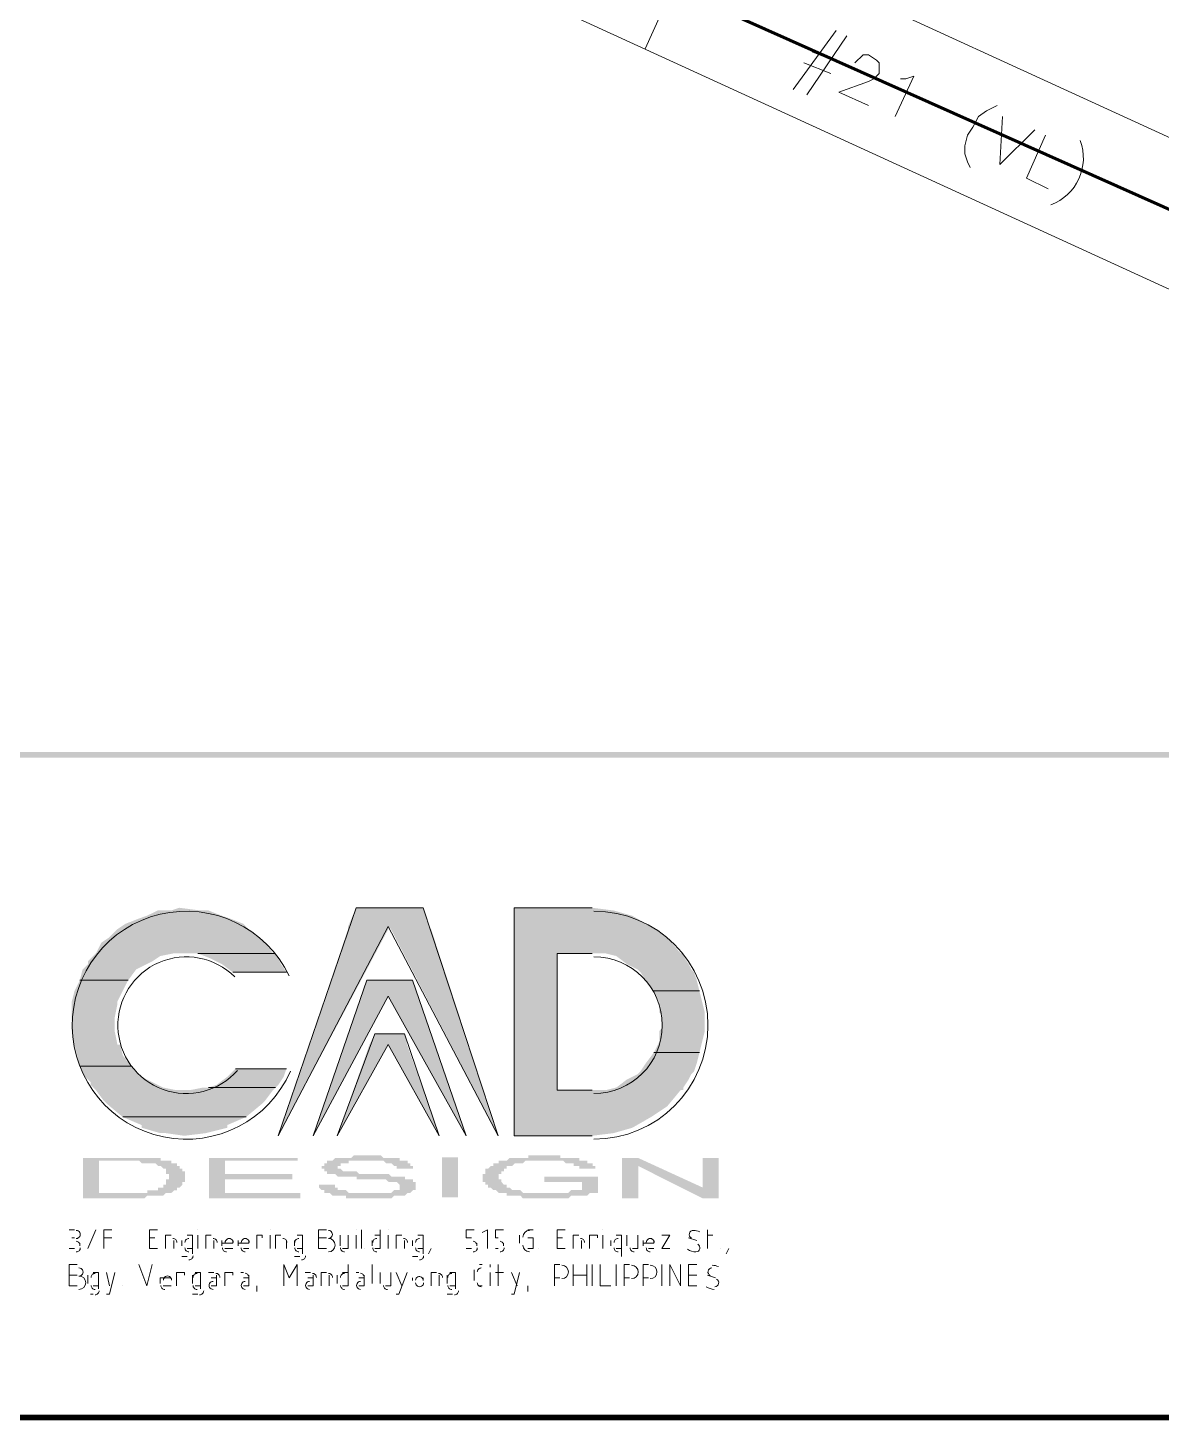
# Model space of a CAD drawing. Header units: millimetres. Extents: x 3.6 to 37.8, y 0.6 to 28.7.
# Drawn here: x 20.717 to 22.479, y 0.595 to 2.759 of the extents above; entities that cross this region are included whole.
import ezdxf

# ---------------------------------------------------------------- set-up
doc = ezdxf.new("R2010")
doc.units = ezdxf.units.MM
doc.layers.add('PDF_0', color=7, linetype='Continuous')
doc.layers.add('PDF_S45$BOUNDARY-NODE', color=3, linetype='Continuous')
doc.layers.add('PDF_S45$LOTS', color=254, linetype='Continuous', true_color=0xdcdcdc)
doc.layers.add('PDF_S45$SDU', color=157, linetype='Continuous', true_color=0x396472)

msp = doc.modelspace()

# ---------------------------------------------------------------- hatches: boundary and pattern name
at = {"layer": 'PDF_0', "true_color": 0x808080, "transparency": 33554559}
h = msp.add_hatch(color=8, dxfattribs=at)
h.paths.add_polyline_path([(20.8027, 0.9396), (20.8027, 1.0022), (20.8695, 1.0022), (20.8736, 1.0022), (20.8736, 1.0022), (20.8778, 1.0022), (20.882, 1.0022), (20.8861, 1.0022), (20.8861, 1.0022), (20.8903, 1.0022), (20.8903, 1.0022), (20.8945, 1.0022), (20.8986, 1.0022), (20.8986, 1.0022), (20.9028, 1.0022), (20.9028, 1.0022), (20.907, 1.0022), (20.907, 1.0022), (20.9112, 1.0022), (20.9112, 1.0022), (20.9153, 1.0022), (20.9195, 1.0022), (20.9195, 1.0022), (20.9237, 1.0022), (20.9237, 0.998), (20.9278, 0.998), (20.9278, 0.998), (20.932, 0.998), (20.932, 0.998), (20.9362, 0.998), (20.9362, 0.998), (20.9403, 0.998), (20.9403, 0.9938), (20.9403, 0.9938), (20.9445, 0.9938), (20.9445, 0.9938), (20.9445, 0.9938), (20.9487, 0.9938), (20.9487, 0.9897), (20.9487, 0.9897), (20.9529, 0.9897), (20.9529, 0.9897), (20.9529, 0.9897), (20.9529, 0.9897), (20.9529, 0.9855), (20.957, 0.9855), (20.957, 0.9855), (20.957, 0.9855), (20.957, 0.9855), (20.957, 0.9813), (20.957, 0.9813), (20.957, 0.9813), (20.9612, 0.9813), (20.9612, 0.9813), (20.9612, 0.9772), (20.9612, 0.9772), (20.9612, 0.9772), (20.9612, 0.9772), (20.9612, 0.973), (20.9612, 0.973), (20.9612, 0.973), (20.9612, 0.973), (20.9612, 0.973), (20.9612, 0.9688), (20.9612, 0.9688), (20.9612, 0.9688), (20.9612, 0.9688), (20.9612, 0.9688), (20.9612, 0.9647), (20.9612, 0.9647), (20.9612, 0.9647), (20.957, 0.9647), (20.957, 0.9647), (20.957, 0.9605), (20.957, 0.9605), (20.957, 0.9605), (20.957, 0.9605), (20.957, 0.9605), (20.9529, 0.9563), (20.9529, 0.9563), (20.9529, 0.9563), (20.9529, 0.9563), (20.9487, 0.9563), (20.9487, 0.9521), (20.9487, 0.9521), (20.9445, 0.9521), (20.9445, 0.9521), (20.9445, 0.9521), (20.9445, 0.9521), (20.9403, 0.948), (20.9403, 0.948), (20.9362, 0.948), (20.9362, 0.948), (20.932, 0.948), (20.932, 0.948), (20.932, 0.948), (20.9278, 0.9438), (20.9278, 0.9438), (20.9237, 0.9438), (20.9237, 0.9438), (20.9195, 0.9438), (20.9195, 0.9438), (20.9153, 0.9438), (20.9153, 0.9438), (20.9112, 0.9438), (20.907, 0.9438), (20.907, 0.9438), (20.9028, 0.9438), (20.9028, 0.9438), (20.8986, 0.9396), (20.8986, 0.9396), (20.8945, 0.9396), (20.8945, 0.9396), (20.8903, 0.9396), (20.8861, 0.9396), (20.8861, 0.9396), (20.882, 0.9396), (20.8778, 0.9396), (20.8778, 0.9396), (20.8736, 0.9396), (20.8695, 0.9396)], flags=0)
h.paths.add_polyline_path([(20.8278, 0.948), (20.8695, 0.948), (20.8736, 0.948), (20.8736, 0.948), (20.8778, 0.948), (20.882, 0.948), (20.882, 0.948), (20.8861, 0.948), (20.8903, 0.948), (20.8903, 0.948), (20.8945, 0.948), (20.8945, 0.948), (20.8986, 0.948), (20.8986, 0.948), (20.9028, 0.948), (20.9028, 0.9521), (20.907, 0.9521), (20.907, 0.9521), (20.9112, 0.9521), (20.9112, 0.9521), (20.9153, 0.9521), (20.9153, 0.9521), (20.9153, 0.9521), (20.9195, 0.9521), (20.9195, 0.9563), (20.9237, 0.9563), (20.9237, 0.9563), (20.9237, 0.9563), (20.9278, 0.9563), (20.9278, 0.9563), (20.9278, 0.9605), (20.9278, 0.9605), (20.932, 0.9605), (20.932, 0.9605), (20.932, 0.9605), (20.932, 0.9647), (20.932, 0.9647), (20.932, 0.9647), (20.932, 0.9647), (20.932, 0.9647), (20.932, 0.9688), (20.9362, 0.9688), (20.9362, 0.9688), (20.9362, 0.9688), (20.9362, 0.973), (20.9362, 0.973), (20.9362, 0.973), (20.9362, 0.973), (20.9362, 0.973), (20.9362, 0.9772), (20.9362, 0.9772), (20.9362, 0.9772), (20.932, 0.9772), (20.932, 0.9813), (20.932, 0.9813), (20.932, 0.9813), (20.932, 0.9813), (20.932, 0.9813), (20.932, 0.9855), (20.9278, 0.9855), (20.9278, 0.9855), (20.9278, 0.9855), (20.9278, 0.9855), (20.9278, 0.9855), (20.9237, 0.9897), (20.9237, 0.9897), (20.9237, 0.9897), (20.9195, 0.9897), (20.9195, 0.9897), (20.9153, 0.9938), (20.9153, 0.9938), (20.9112, 0.9938), (20.9112, 0.9938), (20.907, 0.9938), (20.907, 0.9938), (20.9028, 0.9938), (20.9028, 0.9938), (20.9028, 0.9938), (20.8986, 0.9938), (20.8986, 0.9938), (20.8945, 0.9938), (20.8945, 0.9938), (20.8903, 0.998), (20.8861, 0.998), (20.8861, 0.998), (20.882, 0.998), (20.8778, 0.998), (20.8778, 0.998), (20.8736, 0.998), (20.8695, 0.998), (20.8695, 0.998), (20.8278, 0.998)], flags=0)
for points in [[(20.9987, 0.9396), (20.9987, 1.0022), (21.1363, 1.0022), (21.1363, 0.998), (21.0237, 0.998), (21.0237, 0.9772), (21.128, 0.9772), (21.128, 0.9688), (21.0237, 0.9688), (21.0237, 0.948), (21.1405, 0.948), (21.1405, 0.9396)], [(21.1655, 0.9605), (21.1905, 0.9605), (21.1905, 0.9605), (21.1905, 0.9605), (21.1947, 0.9605), (21.1947, 0.9563), (21.1947, 0.9563), (21.1947, 0.9563), (21.1947, 0.9563), (21.1989, 0.9563), (21.1989, 0.9563), (21.1989, 0.9522), (21.2031, 0.9522), (21.2031, 0.9522), (21.2031, 0.9522), (21.2072, 0.9522), (21.2072, 0.9522), (21.2114, 0.9522), (21.2114, 0.9522), (21.2156, 0.948), (21.2197, 0.948), (21.2197, 0.948), (21.2197, 0.948), (21.2239, 0.948), (21.2281, 0.948), (21.2281, 0.948), (21.2322, 0.948), (21.2322, 0.948), (21.2364, 0.948), (21.2406, 0.948), (21.2406, 0.948), (21.2448, 0.948), (21.2489, 0.948), (21.2489, 0.948), (21.2531, 0.948), (21.2531, 0.948), (21.2573, 0.948), (21.2614, 0.948), (21.2614, 0.948), (21.2656, 0.948), (21.2698, 0.948), (21.2698, 0.948), (21.2739, 0.948), (21.2739, 0.948), (21.2781, 0.948), (21.2781, 0.948), (21.2823, 0.948), (21.2865, 0.9522), (21.2865, 0.9522), (21.2865, 0.9522), (21.2906, 0.9522), (21.2906, 0.9522), (21.2906, 0.9522), (21.2948, 0.9522), (21.2948, 0.9563), (21.2948, 0.9563), (21.2948, 0.9563), (21.2948, 0.9563), (21.2948, 0.9563), (21.2948, 0.9605), (21.2948, 0.9605), (21.2948, 0.9605), (21.2948, 0.9605), (21.2948, 0.9605), (21.2906, 0.9647), (21.2906, 0.9647), (21.2906, 0.9647), (21.2865, 0.9647), (21.2865, 0.9647), (21.2823, 0.9647), (21.2823, 0.9647), (21.2781, 0.9647), (21.2781, 0.9647), (21.2739, 0.9688), (21.2739, 0.9688), (21.2698, 0.9688), (21.2698, 0.9688), (21.2656, 0.9688), (21.2656, 0.9688), (21.2614, 0.9688), (21.2614, 0.9688), (21.2573, 0.9688), (21.2531, 0.9688), (21.2531, 0.9688), (21.2489, 0.9688), (21.2448, 0.9688), (21.2406, 0.9688), (21.2406, 0.9688), (21.2364, 0.9688), (21.2322, 0.9688), (21.2281, 0.9688), (21.2281, 0.973), (21.2239, 0.973), (21.2197, 0.973), (21.2156, 0.973), (21.2156, 0.973), (21.2114, 0.973), (21.2114, 0.973), (21.2072, 0.973), (21.2072, 0.973), (21.2031, 0.973), (21.2031, 0.973), (21.2031, 0.973), (21.1989, 0.973), (21.1989, 0.973), (21.1947, 0.9772), (21.1905, 0.9772), (21.1905, 0.9772), (21.1905, 0.9772), (21.1864, 0.9772), (21.1864, 0.9772), (21.1822, 0.9772), (21.1822, 0.9813), (21.1822, 0.9813), (21.1822, 0.9813), (21.178, 0.9813), (21.178, 0.9813), (21.178, 0.9813), (21.178, 0.9855), (21.1739, 0.9855), (21.1739, 0.9855), (21.1739, 0.9855), (21.1739, 0.9855), (21.1739, 0.9897), (21.1739, 0.9897), (21.1739, 0.9897), (21.1739, 0.9897), (21.178, 0.9897), (21.178, 0.9938), (21.178, 0.9938), (21.178, 0.9938), (21.178, 0.9938), (21.1822, 0.9938), (21.1822, 0.998), (21.1822, 0.998), (21.1864, 0.998), (21.1864, 0.998), (21.1864, 0.998), (21.1905, 0.998), (21.1905, 0.998), (21.1947, 1.0022), (21.1947, 1.0022), (21.1989, 1.0022), (21.1989, 1.0022), (21.2031, 1.0022), (21.2072, 1.0022), (21.2072, 1.0022), (21.2114, 1.0022), (21.2114, 1.0022), (21.2156, 1.0022), (21.2156, 1.0022), (21.2197, 1.0022), (21.2239, 1.0064), (21.2239, 1.0064), (21.2281, 1.0064), (21.2322, 1.0064), (21.2322, 1.0064), (21.2364, 1.0064), (21.2406, 1.0064), (21.2406, 1.0064), (21.2448, 1.0064), (21.2448, 1.0064), (21.2489, 1.0064), (21.2531, 1.0064), (21.2531, 1.0064), (21.2573, 1.0064), (21.2614, 1.0064), (21.2614, 1.0064), (21.2656, 1.0064), (21.2698, 1.0022), (21.2698, 1.0022), (21.2739, 1.0022), (21.2739, 1.0022), (21.2781, 1.0022), (21.2781, 1.0022), (21.2823, 1.0022), (21.2823, 1.0022), (21.2865, 1.0022), (21.2865, 1.0022), (21.2906, 1.0022), (21.2948, 1.0022), (21.2948, 0.998), (21.299, 0.998), (21.299, 0.998), (21.299, 0.998), (21.3031, 0.998), (21.3031, 0.998), (21.3073, 0.998), (21.3073, 0.998), (21.3073, 0.9938), (21.3073, 0.9938), (21.3115, 0.9938), (21.3115, 0.9938), (21.3115, 0.9938), (21.3115, 0.9897), (21.3115, 0.9897), (21.3156, 0.9897), (21.3156, 0.9897), (21.3156, 0.9897), (21.3156, 0.9855), (21.3156, 0.9855), (21.3156, 0.9855), (21.2906, 0.9855), (21.2906, 0.9855), (21.2906, 0.9855), (21.2906, 0.9897), (21.2865, 0.9897), (21.2865, 0.9897), (21.2865, 0.9897), (21.2865, 0.9897), (21.2823, 0.9938), (21.2823, 0.9938), (21.2823, 0.9938), (21.2781, 0.9938), (21.2781, 0.9938), (21.2739, 0.9938), (21.2739, 0.9938), (21.2739, 0.9938), (21.2698, 0.998), (21.2656, 0.998), (21.2656, 0.998), (21.2614, 0.998), (21.2614, 0.998), (21.2573, 0.998), (21.2531, 0.998), (21.2531, 0.998), (21.2489, 0.998), (21.2448, 0.998), (21.2448, 0.998), (21.2406, 0.998), (21.2364, 0.998), (21.2322, 0.998), (21.2322, 0.998), (21.2281, 0.998), (21.2239, 0.998), (21.2239, 0.998), (21.2197, 0.998), (21.2197, 0.998), (21.2156, 0.998), (21.2156, 0.9938), (21.2114, 0.9938), (21.2114, 0.9938), (21.2114, 0.9938), (21.2072, 0.9938), (21.2072, 0.9938), (21.2031, 0.9938), (21.2031, 0.9938), (21.2031, 0.9897), (21.1989, 0.9897), (21.1989, 0.9897), (21.1989, 0.9897), (21.1989, 0.9897), (21.1989, 0.9897), (21.1989, 0.9855), (21.1989, 0.9855), (21.1989, 0.9855), (21.2031, 0.9855), (21.2031, 0.9855), (21.2031, 0.9855), (21.2072, 0.9813), (21.2072, 0.9813), (21.2072, 0.9813), (21.2114, 0.9813), (21.2114, 0.9813), (21.2114, 0.9813), (21.2156, 0.9813), (21.2156, 0.9813), (21.2197, 0.9813), (21.2197, 0.9813), (21.2239, 0.9813), (21.2281, 0.9813), (21.2281, 0.9813), (21.2322, 0.9772), (21.2364, 0.9772), (21.2406, 0.9772), (21.2448, 0.9772), (21.2448, 0.9772), (21.2489, 0.9772), (21.2531, 0.9772), (21.2573, 0.9772), (21.2614, 0.9772), (21.2614, 0.9772), (21.2656, 0.9772), (21.2698, 0.9772), (21.2698, 0.9772), (21.2739, 0.9772), (21.2781, 0.9772), (21.2781, 0.9772), (21.2823, 0.973), (21.2823, 0.973), (21.2865, 0.973), (21.2865, 0.973), (21.2865, 0.973), (21.2865, 0.973), (21.2906, 0.973), (21.2948, 0.973), (21.2948, 0.973), (21.299, 0.973), (21.299, 0.973), (21.3031, 0.973), (21.3031, 0.9688), (21.3073, 0.9688), (21.3073, 0.9688), (21.3115, 0.9688), (21.3115, 0.9688), (21.3115, 0.9688), (21.3156, 0.9688), (21.3156, 0.9647), (21.3156, 0.9647), (21.3198, 0.9647), (21.3198, 0.9647), (21.3198, 0.9647), (21.3198, 0.9605), (21.3198, 0.9605), (21.3198, 0.9605), (21.3198, 0.9605), (21.3198, 0.9605), (21.3198, 0.9563), (21.3198, 0.9563), (21.3198, 0.9563), (21.3198, 0.9563), (21.3198, 0.9563), (21.3198, 0.9522), (21.3198, 0.9522), (21.3156, 0.9522), (21.3156, 0.9522), (21.3156, 0.9522), (21.3115, 0.948), (21.3115, 0.948), (21.3115, 0.948), (21.3073, 0.948), (21.3073, 0.948), (21.3073, 0.948), (21.3031, 0.9438), (21.3031, 0.9438), (21.299, 0.9438), (21.299, 0.9438), (21.2948, 0.9438), (21.2948, 0.9438), (21.2906, 0.9438), (21.2865, 0.9438), (21.2865, 0.9438), (21.2865, 0.9438), (21.2823, 0.9396), (21.2781, 0.9396), (21.2781, 0.9396), (21.2739, 0.9396), (21.2739, 0.9396), (21.2698, 0.9396), (21.2656, 0.9396), (21.2656, 0.9396), (21.2614, 0.9396), (21.2573, 0.9396), (21.2573, 0.9396), (21.2531, 0.9396), (21.2489, 0.9396), (21.2489, 0.9396), (21.2448, 0.9396), (21.2448, 0.9396), (21.2406, 0.9396), (21.2364, 0.9396), (21.2364, 0.9396), (21.2322, 0.9396), (21.2281, 0.9396), (21.2281, 0.9396), (21.2239, 0.9396), (21.2197, 0.9396), (21.2197, 0.9396), (21.2156, 0.9396), (21.2156, 0.9396), (21.2114, 0.9396), (21.2114, 0.9438), (21.2072, 0.9438), (21.2072, 0.9438), (21.2031, 0.9438), (21.1989, 0.9438), (21.1989, 0.9438), (21.1947, 0.9438), (21.1947, 0.9438), (21.1905, 0.9438), (21.1905, 0.9438), (21.1864, 0.948), (21.1864, 0.948), (21.1822, 0.948), (21.1822, 0.948), (21.1822, 0.948), (21.178, 0.948), (21.178, 0.948), (21.178, 0.9522), (21.1739, 0.9522), (21.1739, 0.9522), (21.1739, 0.9522), (21.1739, 0.9522), (21.1697, 0.9563), (21.1697, 0.9563), (21.1697, 0.9563), (21.1697, 0.9563), (21.1697, 0.9563), (21.1697, 0.9605), (21.1697, 0.9605), (21.1655, 0.9605), (21.1655, 0.9605)], [(21.52, 0.9647), (21.52, 0.973), (21.6034, 0.973), (21.6034, 0.948), (21.5992, 0.948), (21.5992, 0.948), (21.595, 0.948), (21.595, 0.948), (21.5909, 0.948), (21.5909, 0.948), (21.5867, 0.9438), (21.5867, 0.9438), (21.5825, 0.9438), (21.5784, 0.9438), (21.5784, 0.9438), (21.5742, 0.9438), (21.5742, 0.9438), (21.57, 0.9438), (21.57, 0.9438), (21.5658, 0.9438), (21.5658, 0.9438), (21.5617, 0.9438), (21.5575, 0.9396), (21.5575, 0.9396), (21.5533, 0.9396), (21.5492, 0.9396), (21.5492, 0.9396), (21.545, 0.9396), (21.545, 0.9396), (21.5408, 0.9396), (21.5367, 0.9396), (21.5367, 0.9396), (21.5325, 0.9396), (21.5283, 0.9396), (21.5283, 0.9396), (21.5242, 0.9396), (21.5242, 0.9396), (21.52, 0.9396), (21.5158, 0.9396), (21.5158, 0.9396), (21.5116, 0.9396), (21.5075, 0.9396), (21.5075, 0.9396), (21.5033, 0.9396), (21.4991, 0.9396), (21.4991, 0.9396), (21.495, 0.9396), (21.495, 0.9396), (21.4908, 0.9396), (21.4866, 0.9396), (21.4866, 0.9396), (21.4825, 0.9438), (21.4825, 0.9438), (21.4783, 0.9438), (21.4741, 0.9438), (21.4741, 0.9438), (21.4699, 0.9438), (21.4699, 0.9438), (21.4658, 0.9438), (21.4658, 0.9438), (21.4616, 0.9438), (21.4616, 0.948), (21.4574, 0.948), (21.4574, 0.948), (21.4533, 0.948), (21.4533, 0.948), (21.4491, 0.948), (21.4491, 0.948), (21.4449, 0.9522), (21.4449, 0.9522), (21.4449, 0.9522), (21.4408, 0.9522), (21.4408, 0.9522), (21.4408, 0.9522), (21.4366, 0.9563), (21.4366, 0.9563), (21.4366, 0.9563), (21.4324, 0.9563), (21.4324, 0.9563), (21.4324, 0.9563), (21.4324, 0.9605), (21.4282, 0.9605), (21.4282, 0.9605), (21.4282, 0.9605), (21.4282, 0.9605), (21.4282, 0.9647), (21.4282, 0.9647), (21.4282, 0.9647), (21.4241, 0.9647), (21.4241, 0.9688), (21.4241, 0.9688), (21.4241, 0.9688), (21.4241, 0.9688), (21.4241, 0.9688), (21.4241, 0.973), (21.4241, 0.973), (21.4241, 0.973), (21.4241, 0.973), (21.4241, 0.973), (21.4241, 0.9772), (21.4241, 0.9772), (21.4241, 0.9772), (21.4241, 0.9772), (21.4282, 0.9772), (21.4282, 0.9813), (21.4282, 0.9813), (21.4282, 0.9813), (21.4282, 0.9813), (21.4282, 0.9855), (21.4282, 0.9855), (21.4324, 0.9855), (21.4324, 0.9855), (21.4324, 0.9855), (21.4324, 0.9855), (21.4366, 0.9897), (21.4366, 0.9897), (21.4366, 0.9897), (21.4366, 0.9897), (21.4408, 0.9897), (21.4408, 0.9897), (21.4408, 0.9938), (21.4449, 0.9938), (21.4449, 0.9938), (21.4449, 0.9938), (21.4491, 0.9938), (21.4491, 0.998), (21.4533, 0.998), (21.4533, 0.998), (21.4574, 0.998), (21.4574, 0.998), (21.4574, 0.998), (21.4616, 0.998), (21.4616, 0.998), (21.4658, 1.0022), (21.4699, 1.0022), (21.4699, 1.0022), (21.4741, 1.0022), (21.4741, 1.0022), (21.4783, 1.0022), (21.4783, 1.0022), (21.4825, 1.0022), (21.4825, 1.0022), (21.4866, 1.0022), (21.4908, 1.0022), (21.4908, 1.0022), (21.495, 1.0022), (21.495, 1.0064), (21.4991, 1.0064), (21.5033, 1.0064), (21.5033, 1.0064), (21.5075, 1.0064), (21.5116, 1.0064), (21.5116, 1.0064), (21.5158, 1.0064), (21.52, 1.0064), (21.52, 1.0064), (21.5242, 1.0064), (21.5283, 1.0064), (21.5283, 1.0064), (21.5325, 1.0064), (21.5367, 1.0064), (21.5367, 1.0064), (21.5408, 1.0064), (21.545, 1.0064), (21.545, 1.0022), (21.5492, 1.0022), (21.5492, 1.0022), (21.5533, 1.0022), (21.5575, 1.0022), (21.5575, 1.0022), (21.5575, 1.0022), (21.5617, 1.0022), (21.5658, 1.0022), (21.5658, 1.0022), (21.57, 1.0022), (21.57, 1.0022), (21.5742, 1.0022), (21.5742, 0.998), (21.5784, 0.998), (21.5784, 0.998), (21.5825, 0.998), (21.5825, 0.998), (21.5867, 0.998), (21.5867, 0.998), (21.5867, 0.998), (21.5867, 0.9938), (21.5909, 0.9938), (21.5909, 0.9938), (21.5909, 0.9938), (21.595, 0.9938), (21.595, 0.9897), (21.595, 0.9897), (21.595, 0.9897), (21.5992, 0.9897), (21.5992, 0.9897), (21.5992, 0.9855), (21.5992, 0.9855), (21.5992, 0.9855), (21.5784, 0.9855), (21.5742, 0.9855), (21.5742, 0.9855), (21.5742, 0.9855), (21.5742, 0.9897), (21.57, 0.9897), (21.57, 0.9897), (21.57, 0.9897), (21.57, 0.9897), (21.5658, 0.9897), (21.5658, 0.9938), (21.5658, 0.9938), (21.5617, 0.9938), (21.5617, 0.9938), (21.5575, 0.9938), (21.5575, 0.9938), (21.5533, 0.9938), (21.5533, 0.9938), (21.5492, 0.998), (21.5492, 0.998), (21.545, 0.998), (21.545, 0.998), (21.5408, 0.998), (21.5367, 0.998), (21.5367, 0.998), (21.5325, 0.998), (21.5283, 0.998), (21.5283, 0.998), (21.5242, 0.998), (21.52, 0.998), (21.52, 0.998), (21.52, 0.998), (21.5158, 0.998), (21.5116, 0.998), (21.5116, 0.998), (21.5075, 0.998), (21.5033, 0.998), (21.5033, 0.998), (21.4991, 0.998), (21.495, 0.998), (21.495, 0.998), (21.4908, 0.998), (21.4908, 0.998), (21.4866, 0.9938), (21.4866, 0.9938), (21.4825, 0.9938), (21.4825, 0.9938), (21.4783, 0.9938), (21.4783, 0.9938), (21.4741, 0.9938), (21.4741, 0.9938), (21.4699, 0.9897), (21.4699, 0.9897), (21.4699, 0.9897), (21.4658, 0.9897), (21.4658, 0.9897), (21.4658, 0.9897), (21.4616, 0.9897), (21.4616, 0.9855), (21.4616, 0.9855), (21.4574, 0.9855), (21.4574, 0.9855), (21.4574, 0.9855), (21.4574, 0.9855), (21.4574, 0.9813), (21.4533, 0.9813), (21.4533, 0.9813), (21.4533, 0.9813), (21.4533, 0.9813), (21.4533, 0.9772), (21.4533, 0.9772), (21.4533, 0.9772), (21.4533, 0.9772), (21.4491, 0.9772), (21.4491, 0.973), (21.4491, 0.973), (21.4491, 0.973), (21.4491, 0.973), (21.4491, 0.9688), (21.4491, 0.9688), (21.4533, 0.9688), (21.4533, 0.9688), (21.4533, 0.9688), (21.4533, 0.9647), (21.4533, 0.9647), (21.4533, 0.9647), (21.4533, 0.9647), (21.4533, 0.9647), (21.4574, 0.9605), (21.4574, 0.9605), (21.4574, 0.9605), (21.4574, 0.9605), (21.4574, 0.9605), (21.4616, 0.9605), (21.4616, 0.9563), (21.4616, 0.9563), (21.4658, 0.9563), (21.4658, 0.9563), (21.4658, 0.9563), (21.4699, 0.9522), (21.4699, 0.9522), (21.4741, 0.9522), (21.4741, 0.9522), (21.4783, 0.9522), (21.4783, 0.9522), (21.4825, 0.9522), (21.4825, 0.9522), (21.4866, 0.948), (21.4866, 0.948), (21.4908, 0.948), (21.495, 0.948), (21.495, 0.948), (21.4991, 0.948), (21.4991, 0.948), (21.5033, 0.948), (21.5075, 0.948), (21.5075, 0.948), (21.5116, 0.948), (21.5158, 0.948), (21.5158, 0.948), (21.52, 0.948), (21.52, 0.948), (21.5242, 0.948), (21.5283, 0.948), (21.5283, 0.948), (21.5325, 0.948), (21.5367, 0.948), (21.5367, 0.948), (21.5408, 0.948), (21.5408, 0.948), (21.545, 0.948), (21.5492, 0.948), (21.5492, 0.948), (21.5533, 0.948), (21.5533, 0.948), (21.5575, 0.948), (21.5617, 0.9522), (21.5617, 0.9522), (21.5658, 0.9522), (21.5658, 0.9522), (21.57, 0.9522), (21.57, 0.9522), (21.5742, 0.9522), (21.5742, 0.9522), (21.5784, 0.9522), (21.5784, 0.9522), (21.5784, 0.9647)], [(21.6409, 0.9396), (21.6409, 1.0022), (21.6659, 1.0022), (21.766, 0.9563), (21.766, 1.0022), (21.791, 1.0022), (21.791, 0.9396), (21.766, 0.9396), (21.6659, 0.9897), (21.6659, 0.9396)]]:
    msp.add_hatch(color=8, dxfattribs=at).paths.add_polyline_path(points)

# ---------------------------------------------------------------- linework, layer by layer
at = {"layer": 'PDF_0', "lineweight": 0, "const_width": 0.00834}
msp.add_lwpolyline([(37.7648, 0.5988), (37.7648, 28.6993), (3.5681, 28.6993), (3.5681, 0.5988)], close=True, dxfattribs=at)
at = {"layer": 'PDF_0', "lineweight": 9}
for points in [[(24.8509, 18.7793), (24.6007, 18.2164), (26.623, 17.2907), (26.8649, 17.3866), (27.5946, 17.0613), (27.3194, 16.4359), (29.8755, 15.2558), (28.6788, 12.4495), (28.8622, 12.3619), (26.7064, 7.6042), (26.9024, 7.5124), (26.4646, 6.5575), (26.0059, 6.7702), (23.7125, 1.8123), (22.6951, 2.2751), (22.5241, 2.3377), (17.0491, 4.8479), (16.728, 4.7562), (15.4145, 5.3691)], [(20.7811, 0.8907), (20.7895, 0.8907)], [(20.8103, 0.8615), (20.8228, 0.8907)], [(20.8353, 0.8615), (20.8353, 0.8907), (20.8478, 0.8907)], [(20.9187, 0.8615), (20.9062, 0.8615), (20.9062, 0.8907), (20.9187, 0.8907)], [(20.9813, 0.8907), (20.9813, 0.8907)], [(21.0939, 0.8907), (21.0939, 0.8907)], [(21.1814, 0.8907), (21.1689, 0.8907), (21.1689, 0.8615), (21.1814, 0.8615)], [(21.2273, 0.8907), (21.2273, 0.8907)], [(21.2356, 0.8615), (21.2356, 0.8907)], [(21.2648, 0.8907), (21.2648, 0.8615), (21.2565, 0.8615)], [(21.2773, 0.8907), (21.2773, 0.8907)], [(21.4066, 0.8782), (21.3982, 0.8782), (21.3982, 0.8907), (21.4108, 0.8907)], [(21.4316, 0.8615), (21.4316, 0.8907), (21.4233, 0.8866)], [(21.4483, 0.8782), (21.4441, 0.8782), (21.4441, 0.8907), (21.4566, 0.8907)], [(21.4942, 0.8907), (21.5025, 0.8907)], [(21.5525, 0.8615), (21.54, 0.8615), (21.54, 0.8907), (21.5525, 0.8907)], [(21.6109, 0.8907), (21.6109, 0.8907)], [(21.7735, 0.8615), (21.7735, 0.8907)], [(20.7895, 0.8782), (20.7853, 0.8782)], [(20.8353, 0.8782), (20.8478, 0.8782)], [(20.9145, 0.8782), (20.9062, 0.8782)], [(20.9312, 0.8615), (20.9312, 0.8824), (20.9396, 0.8824)], [(20.9437, 0.8741), (20.9437, 0.8615)], [(20.9562, 0.8741), (20.9562, 0.8657)], [(20.9729, 0.8532), (20.9729, 0.8824), (20.9646, 0.8824)], [(20.9813, 0.8615), (20.9813, 0.8824)], [(20.9938, 0.8615), (20.9938, 0.8824), (21.0021, 0.8824)], [(21.0063, 0.8741), (21.0063, 0.8615)], [(21.0188, 0.8657), (21.0188, 0.8741)], [(21.0355, 0.8741), (21.0355, 0.8699), (21.0188, 0.8699)], [(21.0438, 0.8657), (21.0438, 0.8741)], [(21.0605, 0.8741), (21.0605, 0.8699), (21.0438, 0.8699)], [(21.073, 0.8615), (21.073, 0.8824), (21.0813, 0.8824), (21.0813, 0.8782)], [(21.0939, 0.8615), (21.0939, 0.8824)], [(21.1022, 0.8615), (21.1022, 0.8824), (21.1105, 0.8824)], [(21.1189, 0.8741), (21.1189, 0.8615)], [(21.1314, 0.8741), (21.1314, 0.8657)], [(21.1439, 0.8532), (21.1439, 0.8824), (21.1356, 0.8824)], [(21.1814, 0.8782), (21.1689, 0.8782)], [(21.2023, 0.8824), (21.2023, 0.8657)], [(21.2064, 0.8615), (21.2148, 0.8615), (21.2148, 0.8824)], [(21.2273, 0.8615), (21.2273, 0.8824)], [(21.2523, 0.8657), (21.2523, 0.8741)], [(21.2565, 0.8824), (21.2648, 0.8824)], [(21.2773, 0.8615), (21.2773, 0.8824)], [(21.2898, 0.8615), (21.2898, 0.8824), (21.2982, 0.8824)], [(21.3023, 0.8741), (21.3023, 0.8615)], [(21.3149, 0.8741), (21.3149, 0.8657)], [(21.3315, 0.8532), (21.3315, 0.8824), (21.3232, 0.8824)], [(21.4816, 0.8699), (21.4816, 0.8824)], [(21.4942, 0.8782), (21.5025, 0.8782), (21.5025, 0.8615), (21.4942, 0.8615)], [(21.5484, 0.8782), (21.54, 0.8782)], [(21.565, 0.8615), (21.565, 0.8824), (21.5734, 0.8824)], [(21.5776, 0.8741), (21.5776, 0.8615)], [(21.5901, 0.8615), (21.5901, 0.8824), (21.6026, 0.8824), (21.6026, 0.8782)], [(21.6109, 0.8615), (21.6109, 0.8824)], [(21.6234, 0.8741), (21.6234, 0.8657)], [(21.6401, 0.849), (21.6401, 0.8824), (21.6318, 0.8824)], [(21.6484, 0.8824), (21.6484, 0.8657)], [(21.6568, 0.8615), (21.6651, 0.8615), (21.6651, 0.8824)], [(21.6735, 0.8657), (21.6735, 0.8741)], [(21.6901, 0.8741), (21.6901, 0.8699), (21.6735, 0.8699)], [(21.7026, 0.8824), (21.7152, 0.8824), (21.7026, 0.8615), (21.7152, 0.8615)], [(21.7443, 0.8782), (21.7569, 0.8741)], [(21.7735, 0.8824), (21.7819, 0.8824)], [(20.7895, 0.8615), (20.7811, 0.8615)], [(20.9562, 0.849), (20.9646, 0.849)], [(20.9646, 0.8615), (20.9729, 0.8615)], [(21.0355, 0.8615), (21.023, 0.8615)], [(21.0605, 0.8615), (21.0522, 0.8615)], [(21.1314, 0.849), (21.1397, 0.849)], [(21.1356, 0.8615), (21.1439, 0.8615)], [(21.2398, 0.8615), (21.2398, 0.8615)], [(21.3149, 0.849), (21.3232, 0.849)], [(21.3232, 0.8615), (21.3315, 0.8615)], [(21.3399, 0.8532), (21.344, 0.8615)], [(21.3982, 0.8615), (21.4066, 0.8615)], [(21.4441, 0.8615), (21.4483, 0.8615)], [(21.5108, 0.8615), (21.5108, 0.8615)], [(21.6318, 0.8615), (21.6401, 0.8615)], [(21.6901, 0.8615), (21.6818, 0.8615)], [(21.7944, 0.8615), (21.7944, 0.8615)], [(21.8027, 0.8532), (21.8069, 0.8615)], [(20.7936, 0.8365), (20.7811, 0.8365), (20.7811, 0.8032), (20.7936, 0.8032)], [(20.827, 0.799), (20.827, 0.824), (20.8186, 0.824)], [(20.8395, 0.7907), (20.8437, 0.7907), (20.852, 0.824)], [(20.8395, 0.824), (20.8437, 0.8032)], [(20.8895, 0.8365), (20.902, 0.8032), (20.9104, 0.8365)], [(20.9479, 0.8032), (20.9479, 0.824), (20.9604, 0.824), (20.9604, 0.8198)], [(20.9854, 0.799), (20.9854, 0.824), (20.9771, 0.824)], [(20.9979, 0.824), (21.0063, 0.824)], [(21.023, 0.8032), (21.023, 0.824), (21.0355, 0.824), (21.0355, 0.8198)], [(21.048, 0.824), (21.0522, 0.824)], [(21.1147, 0.8032), (21.1147, 0.8365), (21.123, 0.8157), (21.1356, 0.8365), (21.1356, 0.8032)], [(21.1481, 0.824), (21.1564, 0.824)], [(21.1731, 0.8032), (21.1731, 0.824), (21.1814, 0.824)], [(21.2148, 0.8365), (21.2148, 0.8032), (21.2064, 0.8032)], [(21.2064, 0.824), (21.2148, 0.824)], [(21.2273, 0.824), (21.2315, 0.824)], [(21.2523, 0.8365), (21.2523, 0.8073)], [(21.2648, 0.824), (21.2648, 0.8073)], [(21.2732, 0.8032), (21.2815, 0.8032), (21.2815, 0.824)], [(21.2898, 0.7907), (21.294, 0.7907), (21.3065, 0.824)], [(21.2898, 0.824), (21.2982, 0.8032)], [(21.344, 0.8032), (21.344, 0.824), (21.3524, 0.824)], [(21.3816, 0.799), (21.3816, 0.824), (21.3732, 0.824)], [(21.4108, 0.8115), (21.4108, 0.8282)], [(21.4191, 0.8365), (21.4233, 0.8365)], [(21.4358, 0.8324), (21.4358, 0.8365)], [(21.4358, 0.8032), (21.4358, 0.824)], [(21.4441, 0.824), (21.4566, 0.824)], [(21.4483, 0.8032), (21.4483, 0.8365)], [(21.4691, 0.7907), (21.4733, 0.7907), (21.4816, 0.824)], [(21.4691, 0.824), (21.4775, 0.8032)], [(21.5359, 0.8032), (21.5359, 0.8365), (21.5442, 0.8365)], [(21.565, 0.8032), (21.565, 0.8365)], [(21.5859, 0.8365), (21.5859, 0.8032)], [(21.5942, 0.8032), (21.5942, 0.8365)], [(21.6067, 0.8365), (21.6067, 0.8032), (21.6234, 0.8032)], [(21.6318, 0.8032), (21.6318, 0.8365)], [(21.6443, 0.8032), (21.6443, 0.8365), (21.6526, 0.8365)], [(21.6735, 0.8032), (21.6735, 0.8365), (21.6818, 0.8365)], [(21.7026, 0.8032), (21.7026, 0.8365)], [(21.7152, 0.8032), (21.7152, 0.8365), (21.7318, 0.8032), (21.7318, 0.8365)], [(21.7569, 0.8032), (21.7443, 0.8032), (21.7443, 0.8365), (21.7569, 0.8365)], [(20.7936, 0.8198), (20.7811, 0.8198)], [(20.8103, 0.8198), (20.8103, 0.8073)], [(20.8186, 0.8032), (20.827, 0.8032)], [(20.8645, 0.8032), (20.8645, 0.8032)], [(20.9229, 0.8073), (20.9229, 0.8157), (20.9396, 0.8157)], [(20.9396, 0.8032), (20.9271, 0.8032)], [(20.9729, 0.8198), (20.9729, 0.8073)], [(20.9771, 0.8032), (20.9854, 0.8032)], [(21.0105, 0.8198), (21.0105, 0.8032), (21.0021, 0.8032)], [(21.0021, 0.8157), (21.0105, 0.8157)], [(21.0605, 0.8198), (21.0605, 0.8032), (21.0522, 0.8032)], [(21.073, 0.7948), (21.073, 0.8032)], [(21.1606, 0.8198), (21.1606, 0.8032), (21.1522, 0.8032)], [(21.1522, 0.8157), (21.1606, 0.8157)], [(21.1856, 0.8198), (21.1856, 0.8032)], [(21.1981, 0.8073), (21.1981, 0.8198)], [(21.2398, 0.8198), (21.2398, 0.8032), (21.2315, 0.8032)], [(21.3149, 0.8115), (21.3149, 0.8157)], [(21.3566, 0.8198), (21.3566, 0.8032)], [(21.3691, 0.8198), (21.3691, 0.8073)], [(21.3732, 0.8032), (21.3816, 0.8032)], [(21.4233, 0.8032), (21.4191, 0.8032)], [(21.4942, 0.7948), (21.4942, 0.8032)], [(21.5442, 0.8157), (21.5359, 0.8157)], [(21.565, 0.8198), (21.5859, 0.8198)], [(21.6526, 0.8157), (21.6443, 0.8157)], [(21.6818, 0.8157), (21.6735, 0.8157)], [(21.7569, 0.8198), (21.7443, 0.8198)], [(21.7735, 0.8198), (21.786, 0.8157)], [(20.8145, 0.7907), (20.8186, 0.7907)], [(20.9729, 0.7907), (20.9813, 0.7907)], [(21.3691, 0.7907), (21.3774, 0.7907)]]:
    msp.add_lwpolyline(points, dxfattribs=at)
at = {"layer": 'PDF_0', "color": 133, "lineweight": 0, "true_color": 0x6eddc1}
for points in [[(21.2773, 1.3619), (21.1064, 1.0367), (21.2273, 1.3911), (21.3315, 1.3911), (21.4483, 1.0367)], [(21.3149, 1.2785), (21.3982, 1.0367), (21.2773, 1.2535), (21.1606, 1.0367), (21.244, 1.2785)], [(21.3023, 1.1951), (21.3566, 1.0367), (21.2773, 1.1785), (21.1981, 1.0367), (21.2565, 1.1951)], [(21.1064, 1.0367), (21.1064, 1.0367), (21.1064, 1.0367)], [(21.1606, 1.0367), (21.1606, 1.0367), (21.1606, 1.0367)], [(21.1981, 1.0367), (21.1981, 1.0367), (21.1981, 1.0367)], [(21.3566, 1.0367), (21.3566, 1.0367), (21.3566, 1.0367)], [(21.3982, 1.0367), (21.3982, 1.0367), (21.3982, 1.0367)], [(21.4483, 1.0367), (21.4483, 1.0367), (21.4483, 1.0367)]]:
    msp.add_lwpolyline(points, close=True, dxfattribs=at)
for points in [[(21.5942, 1.3911), (21.4733, 1.3911), (21.4733, 1.0367), (21.5942, 1.0367)], [(21.1022, 1.3202), (20.9813, 1.3202), (21.1022, 1.3202)], [(21.5942, 1.1076), (21.54, 1.1076), (21.54, 1.3202), (21.5942, 1.3202)], [(20.8729, 1.2785), (20.7978, 1.2785), (20.8729, 1.2785)], [(21.1189, 1.291), (21.0355, 1.291)], [(21.761, 1.2618), (21.6901, 1.2618), (21.761, 1.2618)], [(21.761, 1.1659), (21.6901, 1.1659), (21.761, 1.1659)], [(20.877, 1.1451), (20.7978, 1.1451), (20.877, 1.1451)], [(21.0396, 1.1409), (21.1189, 1.1409)], [(21.1022, 1.1117), (20.9979, 1.1117), (21.1022, 1.1117)], [(21.0563, 1.0659), (20.8645, 1.0659), (21.0563, 1.0659)]]:
    msp.add_lwpolyline(points, dxfattribs=at)
at = {"layer": 'PDF_0', "lineweight": 9}
for points in [[(21.1843, 0.8562, 0.999999), (21.1843, 0.8771, 1.000002), (21.1843, 0.8896)], [(21.7616, 0.8876, 0.094476), (21.7517, 0.8896, 0.787405), (21.7486, 0.8778)], [(20.7978, 0.8699), (20.7978, 0.8657, 0.414215), (20.7923, 0.8729)], [(21.4095, 0.8729, -0.414215), (21.4149, 0.8657), (21.4149, 0.8699)], [(21.4512, 0.8729, -0.414215), (21.4566, 0.8657), (21.4566, 0.8699)], [(21.7426, 0.8603, 0.141728), (21.7556, 0.8562, 0.787405), (21.7584, 0.8681)], [(20.7965, 0.7979, 0.999999), (20.7965, 0.8187, 1.000002), (20.7965, 0.8312)], [(21.0522, 0.8157), (21.0605, 0.8157, 0.414215), (21.055, 0.8229)], [(21.2315, 0.8157), (21.2398, 0.8157, 0.414215), (21.2343, 0.8229)], [(21.3315, 0.8157), (21.3315, 0.8115, 1.000002), (21.3198, 0.8125)]]:
    msp.add_lwpolyline(points, format="xyb", dxfattribs=at)
at = {"layer": 'PDF_0', "color": 133, "lineweight": 0, "true_color": 0x6eddc1}
for centre, radius, start, end in [((20.9633, 1.2086), 0.1772, 25.6091, 336.1267), ((21.5971, 1.2086), 0.1772, 270, 90), ((20.9633, 1.2086), 0.1063, 44.9231, 318.609), ((21.5971, 1.2086), 0.1063, 270, 90)]:
    msp.add_arc(centre, radius, start, end, dxfattribs=at)
at = {"layer": 'PDF_0', "lineweight": 9}
for centre, radius, start, end in [((20.7923, 0.8833), 0.00625, 269.9999, 90.0001), ((21.497, 0.8792), 0.0104, 90.0001, 179.9999), ((20.9424, 0.8708), 0.00625, 359.9999, 90.0001), ((20.9675, 0.8708), 0.00625, 89.9999, 180.0001), ((21.005, 0.8708), 0.00625, 359.9999, 90.0001), ((21.03, 0.8708), 0.00625, 359.9999, 180.0001), ((21.055, 0.8708), 0.00625, 359.9999, 180.0001), ((21.1134, 0.8708), 0.00625, 359.9999, 90.0001), ((21.1384, 0.8708), 0.00625, 89.9999, 180.0001), ((21.2594, 0.8708), 0.00625, 89.9999, 180.0001), ((21.3011, 0.8708), 0.00625, 359.9999, 90.0001), ((21.3261, 0.8708), 0.00625, 89.9999, 180.0001), ((21.497, 0.8667), 0.0104, 180.0001, 269.9999), ((21.5763, 0.8708), 0.00625, 359.9999, 90.0001), ((21.6347, 0.8708), 0.00625, 89.9999, 180.0001), ((21.6847, 0.8708), 0.00625, 359.9999, 180.0001), ((20.7923, 0.8625), 0.00625, 269.9999, 0.0001), ((20.9675, 0.8625), 0.00625, 179.9999, 270.0001), ((20.9675, 0.85), 0.00625, 269.9999, 0.0001), ((21.0258, 0.8625), 0.00625, 179.9999, 270.0001), ((21.055, 0.8625), 0.00625, 179.9999, 270.0001), ((21.1384, 0.8625), 0.00625, 179.9999, 270.0001), ((21.1426, 0.85), 0.00625, 269.9999, 0.0001), ((21.2093, 0.8625), 0.00625, 179.9999, 270.0001), ((21.2594, 0.8625), 0.00625, 179.9999, 270.0001), ((21.3261, 0.8625), 0.00625, 179.9999, 270.0001), ((21.3261, 0.85), 0.00625, 269.9999, 0.0001), ((21.4095, 0.8625), 0.00625, 269.9999, 0.0001), ((21.4512, 0.8625), 0.00625, 269.9999, 0.0001), ((21.6347, 0.8625), 0.00625, 179.9999, 270.0001), ((21.6597, 0.8625), 0.00625, 179.9999, 270.0001), ((21.6847, 0.8625), 0.00625, 179.9999, 270.0001), ((20.8215, 0.8166), 0.00625, 89.9999, 180.0001), ((20.98, 0.8166), 0.00625, 89.9999, 180.0001), ((21.0092, 0.8166), 0.00625, 359.9999, 90.0001), ((21.1593, 0.8166), 0.00625, 359.9999, 90.0001), ((21.1843, 0.8166), 0.00625, 359.9999, 90.0001), ((21.2093, 0.8166), 0.00625, 89.9999, 180.0001), ((21.3553, 0.8166), 0.00625, 359.9999, 90.0001), ((21.3761, 0.8166), 0.00625, 89.9999, 180.0001), ((21.422, 0.825), 0.00625, 89.9999, 180.0001), ((21.5471, 0.825), 0.0104, 270.0001, 89.9999), ((21.6555, 0.825), 0.0104, 270.0001, 89.9999), ((21.6847, 0.825), 0.0104, 270.0001, 89.9999), ((21.7806, 0.825), 0.00625, 90.2421, 243.1104), ((21.7806, 0.8083), 0.0271, 67.8953, 89.4834), ((20.8215, 0.8041), 0.00625, 179.9999, 270.0001), ((20.9299, 0.8041), 0.00625, 179.9999, 270.0001), ((20.9341, 0.8125), 0.00625, 359.9999, 180.0001), ((20.98, 0.8041), 0.00625, 179.9999, 270.0001), ((21.005, 0.8041), 0.00625, 89.9999, 270.0001), ((21.055, 0.8041), 0.00625, 89.9999, 270.0001), ((21.1551, 0.8041), 0.00625, 89.9999, 270.0001), ((21.2093, 0.8041), 0.00625, 179.9999, 270.0001), ((21.2343, 0.8041), 0.00625, 89.9999, 270.0001), ((21.276, 0.8041), 0.00625, 179.9999, 270.0001), ((21.3261, 0.8083), 0.00625, 179.9999, 0.0001), ((21.3761, 0.8041), 0.00625, 179.9999, 270.0001), ((21.422, 0.8083), 0.00625, 179.9999, 270.0001), ((21.7848, 0.8208), 0.0229, 235.4317, 267.6984), ((21.7848, 0.8083), 0.00625, 270.2421, 63.1104), ((20.8215, 0.7958), 0.00625, 269.9999, 0.0001), ((20.9841, 0.7958), 0.00625, 269.9999, 0.0001), ((21.3803, 0.7958), 0.00625, 269.9999, 0.0001)]:
    msp.add_arc(centre, radius, start, end, dxfattribs=at)
at = {"layer": 'PDF_0', "transparency": 33554559}
for points in [[(3.5681, 1.633), (3.5681, 1.6246), (37.7648, 1.633)], [(3.5681, 1.6246), (37.7648, 1.633), (37.7648, 1.6246)]]:
    msp.add_solid(points, dxfattribs=at)
at = {"layer": 'PDF_0', "color": 133, "true_color": 0x6eddc1, "transparency": 33554559}
for points in [[(20.9187, 1.3869), (21.0188, 1.3786), (20.902, 1.3786)], [(20.9396, 1.3869), (20.9979, 1.3869), (20.9187, 1.3869)], [(20.9979, 1.3869), (20.9187, 1.3869), (21.0188, 1.3786)], [(20.9521, 1.3911), (20.9854, 1.3869), (20.9396, 1.3869)], [(20.9854, 1.3869), (20.9396, 1.3869), (20.9979, 1.3869)], [(21.2273, 1.3911), (21.3399, 1.3619), (21.2148, 1.3619)], [(21.3315, 1.3911), (21.2273, 1.3911), (21.3399, 1.3619)], [(21.5942, 1.3911), (21.4733, 1.3911), (21.6276, 1.3869)], [(21.4733, 1.3911), (21.6276, 1.3869), (21.4733, 1.3869)], [(21.6276, 1.3869), (21.4733, 1.3869), (21.6568, 1.3786)], [(21.4733, 1.3869), (21.6568, 1.3786), (21.4733, 1.3786)], [(20.8687, 1.3661), (21.0605, 1.3578), (20.8562, 1.3578)], [(20.8895, 1.3744), (21.0522, 1.3661), (20.8687, 1.3661)], [(21.0522, 1.3661), (20.8687, 1.3661), (21.0605, 1.3578)], [(20.902, 1.3786), (21.0313, 1.3744), (20.8895, 1.3744)], [(21.0313, 1.3744), (20.8895, 1.3744), (21.0522, 1.3661)], [(21.0188, 1.3786), (20.902, 1.3786), (21.0313, 1.3744)], [(21.6568, 1.3786), (21.4733, 1.3786), (21.686, 1.3619)], [(21.4733, 1.3786), (21.686, 1.3619), (21.4733, 1.3619)], [(20.8437, 1.3452), (21.0855, 1.3369), (20.8312, 1.3369)], [(20.8562, 1.3578), (21.0772, 1.3452), (20.8437, 1.3452)], [(21.0772, 1.3452), (20.8437, 1.3452), (21.0855, 1.3369)], [(21.0605, 1.3578), (20.8562, 1.3578), (21.0772, 1.3452)], [(21.1064, 1.0367), (21.1064, 1.0367), (21.2148, 1.3578)], [(21.1064, 1.0367), (21.2148, 1.3578), (21.2773, 1.3578)], [(21.2773, 1.3619), (21.2148, 1.3619), (21.2773, 1.3578)], [(21.2148, 1.3619), (21.2773, 1.3578), (21.2148, 1.3578)], [(21.3399, 1.3619), (21.2773, 1.3619), (21.344, 1.3578)], [(21.2773, 1.3619), (21.344, 1.3578), (21.2815, 1.3578)], [(21.344, 1.3578), (21.2815, 1.3578), (21.4483, 1.0367)], [(21.2815, 1.3578), (21.4483, 1.0367), (21.4483, 1.0367)], [(21.686, 1.3619), (21.4733, 1.3619), (21.711, 1.3452)], [(21.4733, 1.3619), (21.711, 1.3452), (21.4733, 1.3452)], [(21.711, 1.3452), (21.4733, 1.3452), (21.7318, 1.3202)], [(21.4733, 1.3452), (21.7318, 1.3202), (21.4733, 1.3202)], [(20.8228, 1.3202), (20.9229, 1.3161), (20.8186, 1.3161)], [(20.8312, 1.3369), (21.098, 1.3202), (20.8228, 1.3202)], [(20.9437, 1.3202), (20.9437, 1.3202), (20.8228, 1.3202)], [(20.9437, 1.3202), (20.8228, 1.3202), (20.9604, 1.3202)], [(20.9437, 1.3202), (20.8228, 1.3202), (20.9229, 1.3161)], [(21.0855, 1.3369), (20.8312, 1.3369), (21.098, 1.3202)], [(21.098, 1.3202), (20.9604, 1.3202), (21.1022, 1.3202)], [(20.9604, 1.3202), (21.1022, 1.3202), (20.9813, 1.3202)], [(20.9813, 1.3202), (21.1022, 1.3202), (21.1022, 1.3202)], [(21.1022, 1.3202), (20.9813, 1.3202), (21.1064, 1.3119)], [(20.9813, 1.3202), (21.1064, 1.3119), (21.0021, 1.3119)], [(21.54, 1.3202), (21.4733, 1.3202), (21.54, 1.1076)], [(21.4733, 1.3202), (21.54, 1.1076), (21.4733, 1.1076)], [(21.7318, 1.3202), (21.5942, 1.3202), (21.736, 1.3202)], [(21.5942, 1.3202), (21.736, 1.3202), (21.6109, 1.3202)], [(21.736, 1.3202), (21.6109, 1.3202), (21.6151, 1.3202)], [(21.6109, 1.3202), (21.736, 1.3202), (21.736, 1.3202)], [(21.736, 1.3202), (21.6151, 1.3202), (21.736, 1.3161)], [(21.6151, 1.3202), (21.736, 1.3161), (21.6318, 1.3161)], [(20.8103, 1.3035), (20.8854, 1.2952), (20.802, 1.2952)], [(20.8186, 1.3161), (20.9104, 1.3077), (20.8103, 1.3077)], [(20.9104, 1.3077), (20.8103, 1.3077), (20.902, 1.3035)], [(20.8103, 1.3077), (20.902, 1.3035), (20.8103, 1.3035)], [(20.902, 1.3035), (20.8103, 1.3035), (20.8854, 1.2952)], [(20.9229, 1.3161), (20.8186, 1.3161), (20.9104, 1.3077)], [(21.1064, 1.3119), (21.0021, 1.3119), (21.1105, 1.3035)], [(21.0021, 1.3119), (21.1105, 1.3035), (21.0188, 1.3035)], [(21.1105, 1.3035), (21.0188, 1.3035), (21.1189, 1.291)], [(21.0188, 1.3035), (21.1189, 1.291), (21.0355, 1.291)], [(21.736, 1.3161), (21.6318, 1.3161), (21.7443, 1.3035)], [(21.6318, 1.3161), (21.7443, 1.3035), (21.6484, 1.3035)], [(21.7443, 1.3035), (21.6484, 1.3035), (21.7485, 1.2952)], [(21.6484, 1.3035), (21.7485, 1.2952), (21.6651, 1.2952)], [(20.7978, 1.2785), (20.8645, 1.2618), (20.7895, 1.2618)], [(20.802, 1.2952), (20.8729, 1.2785), (20.7978, 1.2785)], [(20.7978, 1.2785), (20.8729, 1.2785), (20.8729, 1.2785)], [(20.8729, 1.2785), (20.7978, 1.2785), (20.8645, 1.2618)], [(20.8854, 1.2952), (20.802, 1.2952), (20.8729, 1.2785)], [(21.244, 1.2785), (21.3232, 1.2535), (21.2356, 1.2535)], [(21.3149, 1.2785), (21.244, 1.2785), (21.3232, 1.2535)], [(21.7485, 1.2952), (21.6651, 1.2952), (21.7527, 1.291)], [(21.6651, 1.2952), (21.7527, 1.291), (21.6693, 1.291)], [(21.7527, 1.291), (21.6693, 1.291), (21.7569, 1.2785)], [(21.6693, 1.291), (21.7569, 1.2785), (21.6776, 1.2785)], [(21.7569, 1.2785), (21.6776, 1.2785), (21.761, 1.2618)], [(21.6776, 1.2785), (21.761, 1.2618), (21.6901, 1.2618)], [(20.7895, 1.2618), (20.8562, 1.2452), (20.7853, 1.2452)], [(20.8645, 1.2618), (20.7895, 1.2618), (20.8562, 1.2452)], [(21.6901, 1.2618), (21.761, 1.2618), (21.761, 1.2618)], [(21.761, 1.2618), (21.6901, 1.2618), (21.7652, 1.2452)], [(21.6901, 1.2618), (21.7652, 1.2452), (21.6985, 1.2452)], [(20.8562, 1.2452), (20.7853, 1.2452), (20.8562, 1.241)], [(20.7853, 1.2452), (20.8562, 1.241), (20.7853, 1.241)], [(20.8562, 1.241), (20.7853, 1.241), (20.852, 1.2201)], [(20.7853, 1.241), (20.852, 1.2201), (20.7853, 1.2201)], [(21.1606, 1.0367), (21.1606, 1.0367), (21.2356, 1.2535)], [(21.1606, 1.0367), (21.2356, 1.2535), (21.2773, 1.2535)], [(21.3982, 1.0367), (21.3982, 1.0367), (21.2773, 1.2535)], [(21.3982, 1.0367), (21.2773, 1.2535), (21.3232, 1.2535)], [(21.7652, 1.2452), (21.6985, 1.2452), (21.7694, 1.2285)], [(21.6985, 1.2452), (21.7694, 1.2285), (21.6985, 1.2285)], [(20.852, 1.2201), (20.7853, 1.2201), (20.852, 1.2118)], [(20.7853, 1.2201), (20.852, 1.2118), (20.7853, 1.2118)], [(21.7694, 1.2285), (21.6985, 1.2285), (21.7694, 1.2243)], [(21.6985, 1.2285), (21.7694, 1.2243), (21.7026, 1.2243)], [(21.7694, 1.2243), (21.7026, 1.2243), (21.7694, 1.2035)], [(21.7026, 1.2243), (21.7694, 1.2035), (21.7026, 1.2035)], [(20.852, 1.2118), (20.7853, 1.2118), (20.852, 1.1993)], [(20.7853, 1.2118), (20.852, 1.1993), (20.7853, 1.1993)], [(20.852, 1.1993), (20.7853, 1.1993), (20.8562, 1.1785)], [(20.7853, 1.1993), (20.8562, 1.1785), (20.7895, 1.1785)], [(21.2565, 1.1951), (21.3065, 1.1785), (21.2481, 1.1785)], [(21.3023, 1.1951), (21.2565, 1.1951), (21.3065, 1.1785)], [(21.7026, 1.2035), (21.7694, 1.1993), (21.6985, 1.1993)], [(21.7694, 1.1993), (21.6985, 1.1993), (21.7652, 1.1826)], [(21.6985, 1.1993), (21.7652, 1.1826), (21.6985, 1.1826)], [(21.7694, 1.2035), (21.7026, 1.2035), (21.7694, 1.1993)], [(20.8603, 1.1785), (20.8603, 1.1785), (20.7895, 1.1785)], [(20.8603, 1.1785), (20.7895, 1.1785), (20.8562, 1.1785)], [(20.8603, 1.1785), (20.7895, 1.1785), (20.8645, 1.1618)], [(20.7895, 1.1785), (20.8645, 1.1618), (20.7936, 1.1618)], [(21.1981, 1.0367), (21.1981, 1.0367), (21.2481, 1.1785)], [(21.1981, 1.0367), (21.2481, 1.1785), (21.2773, 1.1785)], [(21.3566, 1.0367), (21.3566, 1.0367), (21.2773, 1.1785)], [(21.3566, 1.0367), (21.2773, 1.1785), (21.3065, 1.1785)], [(21.6985, 1.1826), (21.761, 1.1659), (21.6901, 1.1659)], [(21.7652, 1.1826), (21.6985, 1.1826), (21.761, 1.1659)], [(20.8645, 1.1618), (20.7936, 1.1618), (20.877, 1.1451)], [(20.7936, 1.1618), (20.877, 1.1451), (20.7978, 1.1451)], [(21.6776, 1.1493), (21.7527, 1.1368), (21.6693, 1.1368)], [(21.6901, 1.1659), (21.7569, 1.1493), (21.6776, 1.1493)], [(21.7569, 1.1493), (21.6776, 1.1493), (21.7527, 1.1368)], [(21.6901, 1.1659), (21.761, 1.1659), (21.761, 1.1659)], [(21.761, 1.1659), (21.6901, 1.1659), (21.7569, 1.1493)], [(20.7978, 1.1451), (20.877, 1.1451), (20.877, 1.1451)], [(20.877, 1.1451), (20.7978, 1.1451), (20.8937, 1.1284)], [(20.7978, 1.1451), (20.8937, 1.1284), (20.8061, 1.1284)], [(20.8937, 1.1284), (20.8061, 1.1284), (20.9104, 1.1201)], [(20.8061, 1.1284), (20.9104, 1.1201), (20.8145, 1.1201)], [(21.0271, 1.1284), (21.1064, 1.1159), (21.0105, 1.1159)], [(21.0396, 1.1409), (21.1147, 1.1284), (21.0271, 1.1284)], [(21.1147, 1.1284), (21.0271, 1.1284), (21.1064, 1.1159)], [(21.1189, 1.1409), (21.0396, 1.1409), (21.1147, 1.1284)], [(21.6651, 1.1326), (21.7443, 1.1242), (21.6484, 1.1242)], [(21.6693, 1.1368), (21.7485, 1.1326), (21.6651, 1.1326)], [(21.7485, 1.1326), (21.6651, 1.1326), (21.7443, 1.1242)], [(21.7527, 1.1368), (21.6693, 1.1368), (21.7485, 1.1326)], [(20.9104, 1.1201), (20.8145, 1.1201), (20.9187, 1.1159)], [(20.8145, 1.1201), (20.9187, 1.1159), (20.8145, 1.1159)], [(20.9187, 1.1159), (20.8145, 1.1159), (20.9271, 1.1117)], [(20.8145, 1.1159), (20.9271, 1.1117), (20.8186, 1.1117)], [(20.9271, 1.1117), (20.8186, 1.1117), (20.9479, 1.1076)], [(20.8186, 1.1117), (20.9479, 1.1076), (20.8228, 1.1076)], [(20.9688, 1.1076), (20.9688, 1.1076), (20.8228, 1.1076)], [(20.9688, 1.1076), (20.8228, 1.1076), (20.9479, 1.1076)], [(21.098, 1.1076), (20.8228, 1.1076), (21.0855, 1.0909)], [(20.8228, 1.1076), (21.0855, 1.0909), (20.8353, 1.0909)], [(20.9896, 1.1117), (21.098, 1.1076), (20.9688, 1.1076)], [(20.9688, 1.1076), (21.098, 1.1076), (21.098, 1.1076)], [(21.098, 1.1076), (21.098, 1.1076), (20.9688, 1.1076)], [(20.9979, 1.1117), (21.1022, 1.1117), (20.9896, 1.1117)], [(21.1022, 1.1117), (20.9896, 1.1117), (21.098, 1.1076)], [(21.0105, 1.1159), (21.1022, 1.1117), (20.9979, 1.1117)], [(21.1064, 1.1159), (21.0105, 1.1159), (21.1022, 1.1117)], [(21.7318, 1.1076), (21.4733, 1.1076), (21.711, 1.0825)], [(21.4733, 1.1076), (21.711, 1.0825), (21.4733, 1.0825)], [(21.6109, 1.1076), (21.7318, 1.1076), (21.5942, 1.1076)], [(21.736, 1.1076), (21.6151, 1.1076), (21.6109, 1.1076)], [(21.736, 1.1076), (21.6109, 1.1076), (21.7318, 1.1076)], [(21.6318, 1.1117), (21.736, 1.1076), (21.6151, 1.1076)], [(21.6151, 1.1076), (21.736, 1.1076), (21.736, 1.1076)], [(21.6484, 1.1242), (21.736, 1.1117), (21.6318, 1.1117)], [(21.736, 1.1117), (21.6318, 1.1117), (21.736, 1.1076)], [(21.7443, 1.1242), (21.6484, 1.1242), (21.736, 1.1117)], [(21.0855, 1.0909), (20.8353, 1.0909), (21.0813, 1.0867)], [(20.8353, 1.0909), (21.0813, 1.0867), (20.8395, 1.0867)], [(21.0813, 1.0867), (20.8395, 1.0867), (21.0563, 1.0659)], [(20.8395, 1.0867), (21.0563, 1.0659), (20.8645, 1.0659)], [(21.711, 1.0825), (21.4733, 1.0825), (21.686, 1.0659)], [(21.4733, 1.0825), (21.686, 1.0659), (21.4733, 1.0659)], [(20.8645, 1.0659), (21.0563, 1.0659), (21.0563, 1.0659)], [(21.0563, 1.0659), (20.8645, 1.0659), (21.0271, 1.0534)], [(20.8645, 1.0659), (21.0271, 1.0534), (20.8937, 1.0534)], [(21.686, 1.0659), (21.4733, 1.0659), (21.6568, 1.0492)], [(21.4733, 1.0659), (21.6568, 1.0492), (21.4733, 1.0492)], [(21.0271, 1.0534), (20.8937, 1.0534), (21.0271, 1.0492)], [(20.8937, 1.0534), (21.0271, 1.0492), (20.8937, 1.0492)], [(21.0271, 1.0492), (20.8937, 1.0492), (20.9938, 1.0408)], [(20.8937, 1.0492), (20.9938, 1.0408), (20.9229, 1.0408)], [(20.9938, 1.0408), (20.9229, 1.0408), (20.9312, 1.0408)], [(20.9229, 1.0408), (20.9938, 1.0408), (20.9938, 1.0408)], [(20.9312, 1.0408), (20.9938, 1.0408), (20.9604, 1.0367)], [(20.9312, 1.0408), (20.9938, 1.0408), (20.9938, 1.0408)], [(20.9938, 1.0408), (20.9938, 1.0408), (20.9312, 1.0408)], [(21.6568, 1.0492), (21.4733, 1.0492), (21.6276, 1.0408)], [(21.4733, 1.0492), (21.6276, 1.0408), (21.4733, 1.0408)], [(21.6276, 1.0408), (21.4733, 1.0408), (21.5942, 1.0367)], [(21.4733, 1.0408), (21.5942, 1.0367), (21.4733, 1.0367)]]:
    msp.add_solid(points, dxfattribs=at)
at = {"layer": 'PDF_0', "color": 8, "lineweight": 0, "true_color": 0x808080, "transparency": 33554559}
msp.add_solid([(21.3607, 0.9408), (21.3607, 1.0033), (21.3857, 0.9408), (21.3857, 1.0033)], dxfattribs=at)
at = {"layer": 'PDF_S45$BOUNDARY-NODE', "lineweight": 60}
msp.add_lwpolyline([(23.6625, 1.9457), (22.7368, 2.3669), (21.7193, 2.8214), (20.7895, 3.2467)], dxfattribs=at)
at = {"layer": 'PDF_S45$LOTS', "lineweight": 0}
for points in [[(22.0613, 3.5761), (21.6766, 2.7262)], [(22.6117, 2.5336), (21.7652, 2.9214)]]:
    msp.add_lwpolyline(points, dxfattribs=at)
at = {"layer": 'PDF_S45$SDU', "lineweight": 0}
for points in [[(21.907, 2.6629), (21.9737, 2.7546)], [(21.9278, 2.6546), (21.9904, 2.7463)], [(21.9779, 2.7046), (21.9362, 2.7213)], [(22.0029, 2.7046), (22.0154, 2.7171), (22.0237, 2.7171), (22.0362, 2.7088), (22.0404, 2.7046), (22.0404, 2.6879), (22.0321, 2.6796), (22.0237, 2.6754), (21.9779, 2.6587), (22.0237, 2.6379)], [(21.9653, 2.6879), (21.9236, 2.7046)], [(22.0738, 2.6796), (22.0821, 2.6796), (22.0946, 2.6838), (22.0654, 2.6212)], [(22.1822, 2.542), (22.178, 2.5503), (22.1738, 2.5628), (22.1738, 2.5753), (22.178, 2.592), (22.1863, 2.6045), (22.1947, 2.6212), (22.2072, 2.6296), (22.2239, 2.6379)], [(22.2823, 2.6004), (22.228, 2.5462), (22.2322, 2.6212)], [(22.3031, 2.5086), (22.2697, 2.5253), (22.2989, 2.592)]]:
    msp.add_lwpolyline(points, dxfattribs=at)
msp.add_arc((22.2802, 2.5566), 0.0778, 290.3764, 20.3764, dxfattribs=at)

doc.saveas('drawing.dxf')
